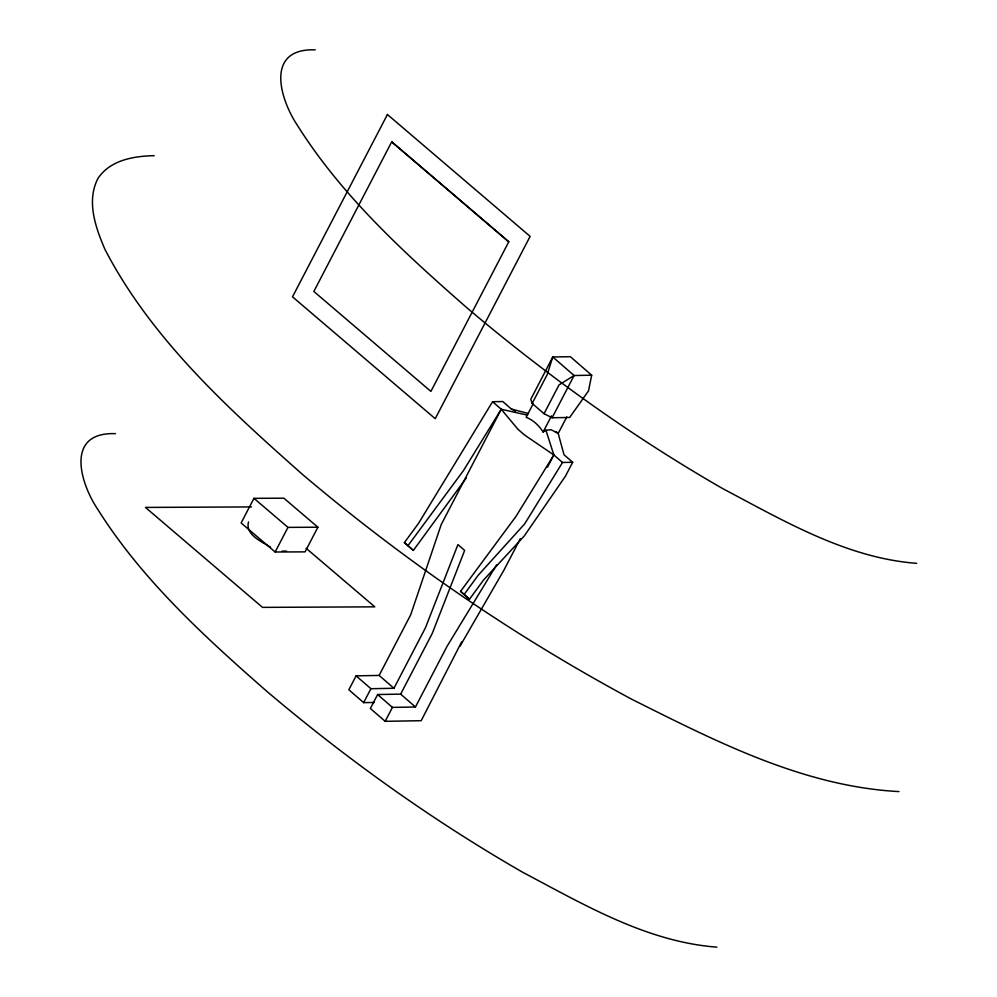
<?xml version="1.0" encoding="UTF-8"?>
<svg xmlns="http://www.w3.org/2000/svg" width="997" height="997" viewBox="0 0 997 997"><rect width="100%" height="100%" fill="white"/><g stroke="black" fill="none" stroke-linecap="round" stroke-linejoin="round"><path stroke-width="1.5" d="M591.67 375.208L588.517 390.886L569.673 417.456L552.114 417.768L544.038 413.718L532.186 403.424L530.79 399.249L552.774 357.001L570.346 356.689L591.67 375.208L574.098 375.52L559.03 384.892L544.038 413.718M496.618 564.863L447.005 646.405L415.462 706.985L400.657 694.124L377.626 694.535L370.373 708.481L385.166 721.329L421.195 720.694L461.686 641.856M248.527 521.917C244.95 534.641 261.7 541.645 270.511 547.154M253.961 498.338L241.137 522.964L275.147 552.002L305.07 551.864L317.893 527.226L283.883 498.188L253.961 498.338L287.971 527.376L317.893 527.226M275.147 552.002L287.971 527.376M400.657 694.124L432.2 633.544L464.652 550.431L457.935 544.586L425.482 627.711L393.94 688.291L379.134 675.43L356.103 675.841L348.85 689.787L363.656 702.636L374.162 702.449M527.513 415.176L501.242 409.256L441.222 524.559L410.677 614.85L379.134 675.43M363.656 702.636L370.909 688.703L393.94 688.291M532.186 403.424L547.191 374.61L552.774 357.001L574.098 375.52L552.114 417.768M533.171 403.81L526.154 417.294A45.289 34.97 -89.4 0 1 543.103 432.025L545.92 430.23L551.154 429.744L558.195 433.421L564.015 454.757L572.677 462.284L565.424 476.23L524.173 536.099L483.607 579.967L469.487 599.222L460.564 591.358L516.01 516.359L553.846 454.944L545.92 430.23M385.166 721.329L392.432 707.396L415.462 706.985M543.103 432.025L551.528 415.836M566.77 416.933L558.195 433.421L555.927 431.452M547.453 467.207L553.846 454.944L524.684 435.128L517.954 429.283L501.242 409.256L492.58 401.729L418.541 523.338L404.408 542.58L413.331 550.431L466.422 477.787M520.384 538.554L503.983 570.06L459.991 646.168M501.242 409.256L463.406 470.659L407.972 545.671L413.331 550.431M572.677 462.284L562.507 462.471L524.671 523.886L478.248 575.207L464.128 594.461L469.487 599.222M286.525 551.104L282.114 551.129M315.251 49.85C265.177 47.993 279.347 98.367 297.542 125.56C341.896 196.023 404.221 252.827 466.359 307.313C546.319 375.096 631.899 436.399 722.8 488.655C783.729 520.795 846.49 558.021 916.654 563.342M115.453 433.658C65.378 431.801 79.561 482.162 97.756 509.355C142.097 579.83 204.422 636.622 266.56 691.108C346.52 758.891 432.1 820.207 523.014 872.45C583.93 904.603 646.704 941.829 716.868 947.15M154.211 155.682C133.723 156.08 110.218 160.031 97.98 178.388C86.141 201.294 95.612 227.603 105.034 249.562C151.669 339.204 228.114 408.571 302.801 474.697C404.271 560.613 514.552 636.223 631.662 699.209C715.696 741.22 803.395 786.521 898.982 791.581M492.58 401.729L502.75 401.542L511.411 409.069L515.536 411.1M251.506 506.925L145.45 507.423L262.51 607.372L374.81 606.849L306.129 548.288M511.411 409.069L528.497 413.531M391.684 141.923L508.744 241.872M553.846 454.944L562.507 462.471M404.408 542.58L407.972 545.671M460.564 591.358L464.128 594.461M356.103 675.841L370.909 688.703M377.626 694.535L392.432 707.396M387.422 114.518L292.507 296.832L435.228 418.69L530.13 236.376L387.422 114.518M391.746 141.798L313.843 291.46L430.903 391.41L508.806 241.748L391.746 141.798"/></g></svg>
